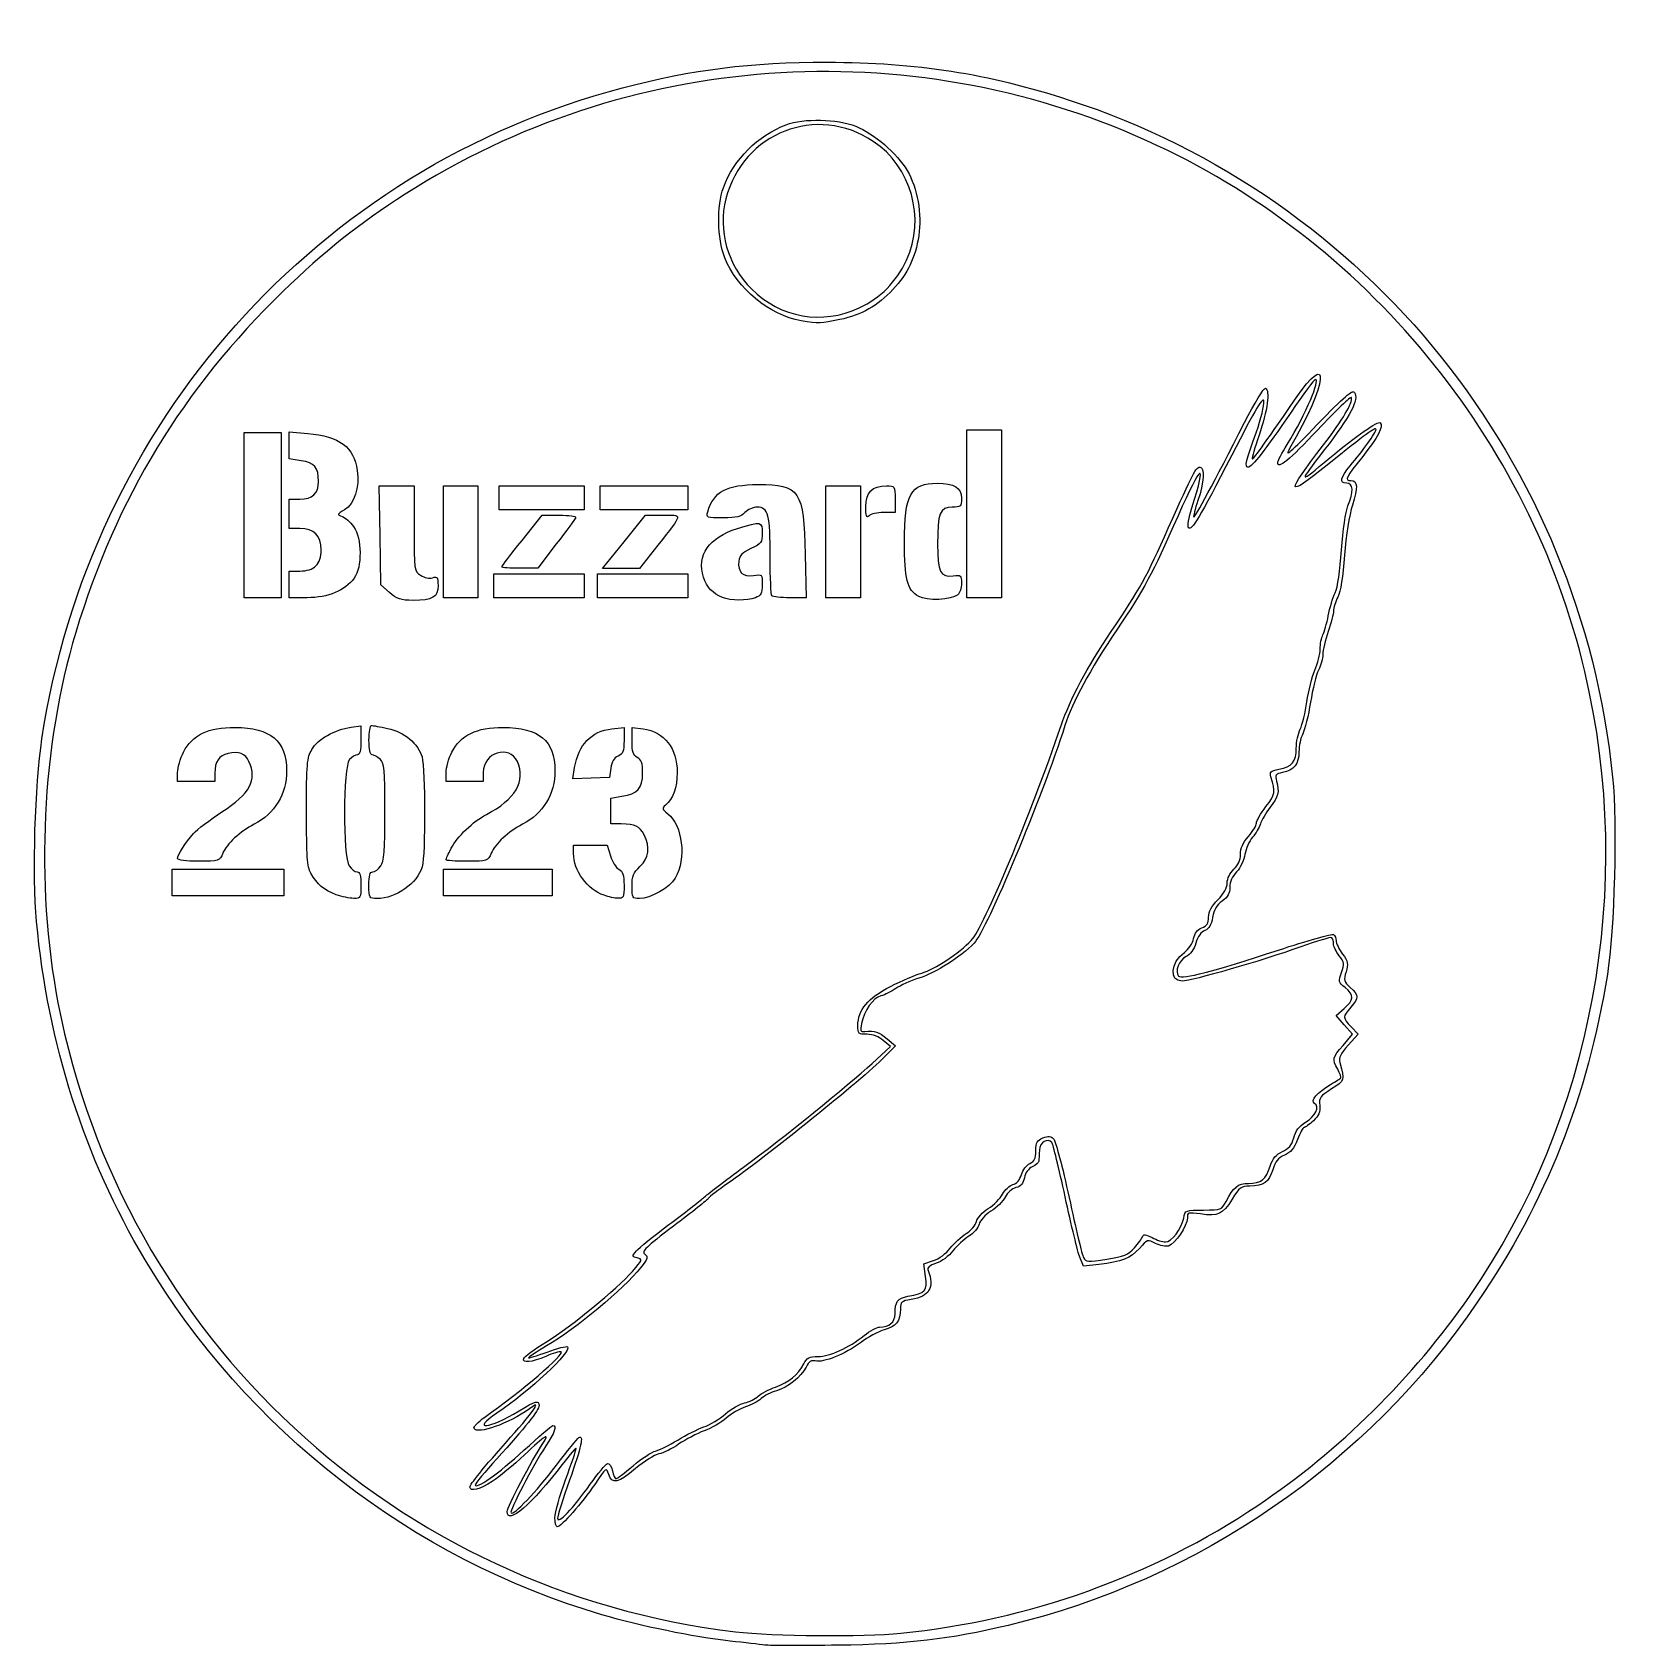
# Model space of a CAD drawing. Extents: x 0.7 to 79.9, y 0.1 to 79.7.
import ezdxf

# ---------------------------------------------------------------- set-up
doc = ezdxf.new("R2010")
doc.units = 0
doc.layers.add('Layer_1', color=7, linetype='CONTINUOUS')

msp = doc.modelspace()

# ---------------------------------------------------------------- linework, layer by layer
at = {"layer": 'Layer_1', "color": 7}
for points in [[(41.559585, 66.11435)], [(38.687195, 65.48002)], [(11.192054, 55.8841), (11.192054, 59.95635), (12.110084, 59.95635), (13.028114, 59.95635), (13.028114, 55.8841), (13.028114, 51.81185), (12.110084, 51.81185), (11.192054, 51.81185)], [(46.864183, 55.94978), (46.864183, 60.08772), (47.716642, 60.08772), (48.569101, 60.08772), (48.569101, 55.94978), (48.569101, 51.81185), (47.716642, 51.81185), (46.864183, 51.81185)], [(21.028114, 54.57047), (21.028114, 57.32909), (21.880574, 57.32909), (22.733034, 57.32909), (22.733034, 54.57047), (22.733034, 51.81185), (21.880574, 51.81185), (21.028114, 51.81185)], [(23.782214, 56.73796), (23.782214, 57.32909), (25.880577, 57.32909), (27.978938, 57.32909), (27.978938, 56.73796), (27.978938, 56.14683), (25.880577, 56.14683), (23.782214, 56.14683)], [(28.765823, 56.73796), (28.765823, 57.32909), (30.929757, 57.32909), (33.093692, 57.32909), (33.093692, 56.73796), (33.093692, 56.14683), (30.929757, 56.14683), (28.765823, 56.14683)], [(39.913364, 54.57047), (39.913364, 57.32909), (40.765823, 57.32909), (41.618282, 57.32909), (41.618282, 54.57047), (41.618282, 51.81185), (40.765823, 51.81185), (39.913364, 51.81185)], [(41.880577, 56.31015)], [(23.519924, 52.40299), (23.519924, 52.99412), (25.749429, 52.99412), (27.978938, 52.99412), (27.978938, 52.40299), (27.978938, 51.81185), (25.749429, 51.81185), (23.519924, 51.81185)], [(28.634675, 52.40299), (28.634675, 52.99412), (30.864183, 52.99412), (33.093692, 52.99412), (33.093692, 52.40299), (33.093692, 51.81185), (30.864183, 51.81185), (28.634675, 51.81185)], [(18.374444, 52.06348)], [(34.801306, 51.82706)], [(37.246703, 51.89943)], [(44.488846, 51.86915)], [(7.651074, 37.75601), (7.651074, 38.41283), (10.405164, 38.41283), (13.159264, 38.41283), (13.159264, 37.75601), (13.159264, 37.0992), (10.405164, 37.0992), (7.651074, 37.0992)], [(7.913364, 38.9429)], [(21.028114, 37.75601), (21.028114, 38.41283), (23.716644, 38.41283), (26.405167, 38.41283), (26.405167, 37.75601), (26.405167, 37.0992), (23.716644, 37.0992), (21.028114, 37.0992)], [(21.159264, 38.87779)], [(17.355974, 37.62465)], [(30.339593, 37.57188)], [(15.740734, 37.15819)], [(28.962544, 37.12596)], [(28.277641, 8.06294)], [(26.53631, 6.41717)], [(36.89697, 0.13211)], [(43.604387, 0.71547)]]:
    msp.add_lwpolyline(points, close=True, dxfattribs=at)
for points in [[(14.015374, 58.56963), (13.421564, 58.65883), (13.421564, 59.32665), (13.421564, 59.99447), (14.335814, 59.91767)], [(18.374454, 52.06348), (17.946154, 52.4465), (17.905254, 54.88778), (17.864354, 57.32905), (18.724924, 57.32905), (19.585494, 57.32905), (19.585494, 55.23028)], [(13.946154, 55.22729), (13.421564, 55.22729), (13.421564, 55.94978), (13.421564, 56.67228), (13.936784, 56.67228)], [(43.3232, 56.67228), (43.3232, 56.01547), (42.759265, 56.01547)], [(24.911286, 54.64135), (25.909209, 55.8841), (26.75828, 55.8841)], [(29.946151, 54.57047), (31.008221, 55.8841), (31.861975, 55.8841)], [(26.601888, 54.46208), (25.683856, 53.27182), (24.79861, 53.26482)], [(31.617619, 54.40627), (30.709804, 53.25684), (29.796943, 53.25684), (28.88408, 53.25684), (29.946151, 54.57047)], [(38.884942, 53.94638), (38.929762, 51.81161), (38.131948, 51.81173)], [(13.421564, 52.46867), (13.421564, 53.12548), (13.946154, 53.12548)], [(23.913364, 53.32822), (23.913364, 53.32773)], [(14.311764, 51.81184), (13.421514, 51.81184), (13.421564, 52.46867)], [(16.470744, 45.41934), (16.962544, 45.48994), (16.962544, 44.7757)], [(29.341004, 45.34088), (29.946151, 45.40918), (29.946151, 44.76643)], [(30.339593, 44.74014), (30.339593, 45.40963), (30.885616, 45.33623)], [(9.749434, 43.15053), (9.749434, 42.7478), (8.831394, 42.7478), (7.913364, 42.7478), (7.913364, 43.17974)], [(22.995334, 43.19816), (22.995334, 42.74777), (22.077294, 42.74777), (21.159264, 42.74777), (21.159264, 43.17971)], [(29.290413, 43.40457), (29.224843, 42.9448), (28.321812, 42.9055), (27.418782, 42.8663), (27.508822, 43.43035)], [(29.804277, 40.646), (29.290413, 40.646), (29.290413, 41.28602), (29.290413, 41.92605), (29.844364, 42.01475)], [(27.454347, 39.19679), (27.454347, 39.59509), (28.286047, 39.59509), (29.117747, 39.59509), (29.274278, 39.07179)], [(65.433441, 29.72113), (65.904339, 30.27217), (65.497045, 30.73681), (65.089749, 31.20146), (65.485163, 31.53472)], [(65.834764, 30.64171), (66.182395, 30.27826), (65.691057, 29.73352)], [(42.191382, 28.83514), (43.092355, 29.66361), (42.741445, 29.96594)], [(42.928383, 30.05223), (43.340577, 29.70483), (42.77451, 29.12388)], [(53.382849, 18.91532), (52.622828, 18.83602), (52.445054, 19.26479)], [(44.831835, 18.31112), (44.744955, 18.94385), (45.217832, 19.10017)]]:
    msp.add_lwpolyline(points, dxfattribs=at)
for points in [[(55.747448, 74.36327), (43.879339, 79.71211), (30.063386, 78.71464), (19.141944, 71.72046)], [(29.872262, 76.97007), (33.379435, 77.88873), (36.17457, 78.23783), (39.97862, 78.23233)], [(39.97862, 78.23233), (44.404648, 78.22633), (47.893444, 77.68155), (51.92229, 76.36867)], [(1.215964, 44.85012), (3.565384, 60.39872), (14.835894, 73.03149), (29.872262, 76.97007)], [(42.248088, 74.33005), (39.452127, 76.18376), (35.826821, 74.76997), (34.971406, 71.4923)], [(51.92229, 76.36867), (66.679705, 71.55969), (77.165457, 58.49676), (78.73953, 42.96033)], [(34.847719, 72.04174), (35.371295, 73.44613), (36.54406, 74.62082), (37.946147, 75.14525)], [(37.946147, 75.14525), (38.833213, 75.47705), (40.444821, 75.44471), (41.388332, 75.07615)], [(41.388332, 75.07615), (42.260107, 74.73564), (43.437134, 73.72136), (43.921795, 72.89299)], [(43.88697, 68.47191), (44.844144, 70.52071), (44.126923, 73.08439), (42.248088, 74.33005)], [(77.367162, 48.1637), (74.658953, 59.63541), (66.507272, 69.51392), (55.747448, 74.36327)], [(43.921795, 72.89299), (44.420852, 72.04002), (44.656287, 70.7162), (44.493715, 69.67717)], [(19.141944, 71.72046), (16.870174, 70.26561), (15.137854, 68.88632), (13.110974, 66.91858)], [(34.918539, 68.58892), (34.54872, 69.5391), (34.51566, 71.15104), (34.847719, 72.04174)], [(34.971406, 71.4923), (34.56704, 69.94291), (35.055666, 68.22444), (36.235623, 67.04615)], [(44.493715, 69.67717), (44.323623, 68.59006), (43.945252, 67.80299), (43.216987, 67.02138)], [(38.687199, 65.48003), (37.133083, 65.74122), (35.50376, 67.08531), (34.918539, 68.58892)], [(41.559585, 66.11435), (42.615231, 66.60916), (43.377407, 67.38121), (43.88697, 68.47191)], [(13.110974, 66.91858), (8.155214, 62.1074), (4.896634, 56.74777), (2.885374, 50.09977)], [(36.235623, 67.04615), (37.66606, 65.61774), (39.729587, 65.25658), (41.559585, 66.11435)], [(43.216987, 67.02138), (42.457323, 66.20607), (41.677172, 65.76292), (40.598377, 65.53392)], [(40.598377, 65.53392), (39.626653, 65.32765), (39.598322, 65.32685), (38.687195, 65.48002)], [(63.044971, 61.56549), (64.871799, 64.22068), (64.681258, 62.39986), (62.794093, 59.16811)], [(60.570502, 60.45326), (61.060289, 61.41297), (61.525914, 62.17507), (61.605225, 62.14683)], [(61.605225, 62.14683), (61.841898, 62.06253), (61.700905, 61.02319), (61.290925, 59.82985)], [(62.679973, 59.37289), (63.617157, 60.92407), (64.330682, 62.58355), (64.060458, 62.58355)], [(64.060458, 62.58355), (64.008728, 62.58355), (63.473434, 61.85941), (62.870921, 60.97435)], [(61.52813, 61.5031), (61.49617, 61.77916), (61.145771, 61.19156), (59.93874, 58.8378)], [(60.95559, 58.67152), (61.00237, 58.62462), (61.411587, 59.19146), (63.044971, 61.56549)], [(61.156859, 59.99433), (61.383607, 60.62938), (61.550678, 61.30832), (61.52813, 61.5031)], [(64.160602, 60.35038), (65.509933, 61.74835), (65.899023, 62.08353), (65.998533, 61.93365)], [(65.850773, 61.68789), (65.825953, 61.76249), (65.078092, 61.0487), (64.188863, 60.10172)], [(64.476341, 59.36011), (65.413498, 60.58236), (65.928443, 61.45449), (65.850773, 61.68789)], [(65.998533, 61.93365), (66.228502, 61.58729), (65.813483, 60.79938), (64.50723, 59.10243)], [(62.870921, 60.97435), (61.581655, 59.0805), (60.931819, 58.24857), (60.741752, 58.24857)], [(64.782714, 58.71152), (66.079057, 59.79303), (67.167487, 60.55014), (67.27341, 60.44404)], [(14.335814, 59.91767), (15.895144, 59.78673), (16.623014, 59.24379), (16.780324, 58.09425)], [(58.062245, 55.78965), (58.115555, 55.73625), (59.047378, 57.4688), (60.570502, 60.45326)], [(60.741752, 58.24857), (60.569006, 58.24857), (60.639739, 58.54605), (61.156859, 59.99433)], [(61.290925, 59.82985), (61.080867, 59.21844), (60.929966, 58.69719), (60.95559, 58.67152)], [(64.188863, 60.10172), (62.760518, 58.58061), (62.208445, 58.13025), (62.208445, 58.48619)], [(62.794093, 59.16811), (62.526471, 58.70982), (62.833543, 58.97548), (64.160602, 60.35038)], [(67.060904, 60.11405), (67.060904, 60.25337), (66.583906, 59.90498), (64.648497, 58.35207)], [(65.793578, 58.32345), (66.401316, 59.04044), (67.060904, 59.97237), (67.060904, 60.11405)], [(67.27341, 60.44404), (67.447438, 60.26973), (67.159318, 59.71907), (66.405009, 58.78436)], [(62.208445, 58.48619), (62.208445, 58.54459), (62.420632, 58.94364), (62.679973, 59.37289)], [(64.648497, 58.35207), (62.596534, 56.70564), (62.56821, 56.87149), (64.476341, 59.36011)], [(64.50723, 59.10243), (63.19768, 57.40121), (63.203022, 57.39363), (64.782714, 58.71152)], [(14.864184, 57.54416), (14.864184, 58.2499), (14.682484, 58.46942), (14.015374, 58.56963)], [(56.81078, 55.23776), (58.062604, 58.04379), (58.168242, 58.24857), (58.363879, 58.24857)], [(57.976375, 56.24829), (58.728043, 58.64936), (58.459232, 58.49522), (57.289457, 55.8544)], [(59.93874, 58.8378), (58.333516, 55.70754), (57.967506, 55.09637), (57.799121, 55.26503)], [(58.363879, 58.24857), (58.619895, 58.24857), (58.578397, 57.49269), (58.273679, 56.60555)], [(65.618281, 57.4604), (65.23899, 57.4604), (65.294757, 57.73496), (65.793578, 58.32345)], [(66.405009, 58.78436), (65.575107, 57.75598), (65.494432, 57.59176), (65.819118, 57.59176)], [(13.936784, 56.67228), (14.576174, 56.67228), (14.864184, 56.94305), (14.864184, 57.54416)], [(16.780324, 58.09425), (16.896124, 57.24796), (16.638644, 56.44804), (16.155744, 56.15389)], [(34.079271, 56.04831), (34.367797, 57.049), (35.008673, 57.39478), (36.574872, 57.39478)], [(36.574872, 57.39478), (38.623533, 57.39478), (38.818661, 57.1035), (38.884942, 53.94638)], [(41.880577, 56.31015), (41.880577, 57.02076), (42.18705, 57.32909), (42.893365, 57.32909)], [(42.893365, 57.32909), (43.321735, 57.32909), (43.3232, 57.32709), (43.3232, 56.67228)], [(43.782216, 54.57047), (43.782216, 56.8995), (44.097957, 57.46046), (45.408877, 57.46046)], [(45.408877, 57.46046), (46.24081, 57.46046), (46.601888, 57.2354), (46.601888, 56.71688)], [(65.676311, 56.34598), (65.966634, 57.04196), (65.944846, 57.4604), (65.618281, 57.4604)], [(65.819118, 57.59176), (66.156593, 57.59176), (66.179684, 57.24504), (65.899738, 56.38132)], [(46.601888, 56.71688), (46.601888, 56.30251), (46.576258, 56.27819), (46.139626, 56.27819)], [(58.273679, 56.60555), (58.12923, 56.18501), (58.034085, 55.81786), (58.062245, 55.78965)], [(16.155744, 56.15389), (15.781204, 55.92574), (15.773054, 55.90471), (16.027854, 55.82371)], [(16.027854, 55.82371), (16.177534, 55.77611), (16.434164, 55.54857), (16.598154, 55.31803)], [(27.563637, 55.76822), (27.539597, 55.70452), (27.106806, 55.11672), (26.601888, 54.46208)], [(26.75828, 55.8841), (27.225271, 55.8841), (27.587681, 55.8319), (27.563637, 55.76822)], [(31.861975, 55.8841), (32.854733, 55.8841), (32.873248, 55.99608), (31.617619, 54.40627)], [(34.835022, 55.75274), (34.025086, 55.75274), (33.997196, 55.76364), (34.079271, 56.04831)], [(35.913367, 56.01547), (35.723005, 55.80477), (35.509436, 55.75274), (34.835022, 55.75274)], [(36.527103, 56.27819), (36.317297, 56.27819), (36.045692, 56.16192), (35.913367, 56.01547)], [(37.159268, 53.79564), (37.159268, 55.91252), (37.066158, 56.27819), (36.527103, 56.27819)], [(42.037954, 55.85783), (41.91555, 55.73523), (41.880577, 55.83573), (41.880577, 56.31015)], [(42.759265, 56.01547), (42.449101, 56.01547), (42.124511, 55.94457), (42.037954, 55.85783)], [(46.139626, 56.27819), (45.539498, 56.27819), (45.42156, 55.97885), (45.42156, 54.45567)], [(57.289457, 55.8544), (55.971915, 52.87998), (55.659322, 52.29753), (54.273354, 50.23445)], [(57.799121, 55.26503), (57.744451, 55.31983), (57.824221, 55.76225), (57.976375, 56.24829)], [(65.360754, 54.17545), (65.425374, 55.15145), (65.557699, 56.06164), (65.676311, 56.34598)], [(65.899738, 56.38132), (65.73935, 55.88648), (65.583524, 54.89495), (65.510847, 53.90677)], [(14.995334, 54.17639), (14.995334, 54.87699), (14.645604, 55.22729), (13.946154, 55.22729)], [(16.598154, 55.31803), (17.009844, 54.73928), (17.025904, 53.32302), (16.626954, 52.77432)], [(19.585494, 55.23028), (19.585494, 53.14772), (19.587494, 53.12987), (19.906934, 52.92053)], [(33.872522, 52.82148), (33.51672, 53.90134), (34.132703, 54.78852), (35.540708, 55.22413)], [(35.540708, 55.22413), (36.71995, 55.58896), (36.765823, 55.58034), (36.765823, 54.99396)], [(36.765823, 54.99396), (36.765823, 54.53868), (36.720063, 54.47666), (36.208446, 54.23863)], [(53.99064, 50.14517), (55.418676, 52.25721), (55.739779, 52.83706), (56.81078, 55.23776)], [(14.733034, 53.38821), (14.907904, 53.56336), (14.995334, 53.82608), (14.995334, 54.17639)], [(23.913364, 53.32773), (23.913364, 53.36673), (24.362429, 53.95784), (24.911286, 54.64135)], [(36.208446, 54.23863), (35.772737, 54.03591), (35.641844, 53.89871), (35.608805, 53.61011)], [(44.488846, 51.86916), (43.92893, 52.18758), (43.782216, 52.74844), (43.782216, 54.57047)], [(45.42156, 54.45567), (45.42156, 53.09146), (45.565667, 52.79628), (46.187077, 52.88764)], [(65.042245, 52.05468), (65.170875, 52.32776), (65.291675, 53.1321), (65.360754, 54.17545)], [(13.946154, 53.12548), (14.295874, 53.12548), (14.558174, 53.21308), (14.733034, 53.38821)], [(35.608805, 53.61011), (35.547655, 53.07595), (35.809411, 52.8221), (36.333509, 52.90729)], [(37.246698, 51.89943), (37.198608, 51.94763), (37.159268, 52.80089), (37.159268, 53.79564)], [(65.510847, 53.90677), (65.433367, 52.85323), (65.312489, 52.10858), (65.176064, 51.84433)], [(16.626954, 52.77432), (16.182594, 52.16311), (15.337654, 51.81184), (14.311764, 51.81184)], [(19.906934, 52.92053), (20.096174, 52.79633), (20.338904, 52.7447), (20.497104, 52.79499)], [(20.497104, 52.79499), (20.733334, 52.87009), (20.765814, 52.82439), (20.765814, 52.41642)], [(24.79861, 53.26482), (24.311724, 53.26082), (23.913364, 53.28922), (23.913364, 53.32822)], [(34.801306, 51.82706), (34.315285, 52.02129), (34.038551, 52.31758), (33.872522, 52.82148)], [(36.333509, 52.90729), (36.761555, 52.97689), (36.765823, 52.97239), (36.765823, 52.45712)], [(46.187077, 52.88764), (46.579092, 52.94524), (46.601888, 52.92544), (46.601888, 52.52768)], [(19.530604, 51.68045), (18.911894, 51.68045), (18.738514, 51.73785), (18.374444, 52.06348)], [(20.765814, 52.41642), (20.765814, 51.83431), (20.507594, 51.68045), (19.530604, 51.68045)], [(36.429416, 51.80856), (36.007418, 51.64786), (35.227543, 51.65671), (34.801306, 51.82706)], [(36.765823, 52.45712), (36.765823, 52.01933), (36.712393, 51.91633), (36.429416, 51.80856)], [(38.131948, 51.81173), (37.69315, 51.8118), (37.294789, 51.85123), (37.246703, 51.89943)], [(46.414225, 51.95075), (46.109504, 51.69743), (44.882253, 51.64543), (44.488846, 51.86915)], [(46.601888, 52.52768), (46.601888, 52.29617), (46.517438, 52.03655), (46.414225, 51.95075)], [(64.704788, 50.92156), (64.776418, 51.30281), (64.928273, 51.81272), (65.042245, 52.05468)], [(65.176064, 51.84433), (65.05863, 51.61686), (64.962547, 51.30811), (64.962547, 51.15822)], [(64.962547, 51.15822), (64.962547, 51.00833), (64.844514, 50.54931), (64.700252, 50.13819)], [(54.273354, 50.23445), (52.92006, 48.22001), (52.079179, 46.66981), (51.708686, 45.50637)], [(64.440682, 49.97781), (64.514312, 50.11562), (64.633161, 50.5403), (64.704788, 50.92156)], [(2.885374, 50.09977), (1.203684, 44.54111), (0.875554, 37.70731), (2.008094, 31.82906)], [(51.519251, 45.50637), (51.965202, 46.81718), (52.80033, 48.38472), (53.99064, 50.14517)], [(64.306809, 49.27555), (64.306809, 49.52399), (64.367049, 49.84001), (64.440682, 49.97781)], [(64.700252, 50.13819), (64.55599, 49.72706), (64.437957, 49.22314), (64.437957, 49.01836)], [(64.046714, 48.23489), (64.189767, 48.55881), (64.306809, 49.02711), (64.306809, 49.27555)], [(64.437957, 49.01836), (64.437957, 48.81358), (64.343397, 48.46288), (64.227826, 48.23902)], [(63.650117, 46.6819), (63.725187, 47.21212), (63.903661, 47.91096), (64.046714, 48.23489)], [(64.227826, 48.23902), (64.112255, 48.01516), (63.932196, 47.29997), (63.827696, 46.64971)], [(71.670645, 17.32908), (77.780294, 26.14553), (79.880885, 37.5158), (77.367162, 48.1637)], [(63.320049, 45.32921), (63.42651, 45.54297), (63.575042, 46.15168), (63.650117, 46.6819)], [(63.827696, 46.64971), (63.723195, 45.99945), (63.55218, 45.30178), (63.447662, 45.09933)], [(8.208444, 44.1978), (8.628534, 45.03223), (9.437534, 45.41987), (10.741324, 45.41145)], [(10.741324, 45.41145), (12.502284, 45.40005), (13.290414, 44.74171), (13.290414, 43.28202)], [(14.538514, 44.32416), (14.829824, 44.83054), (15.664554, 45.30366), (16.470744, 45.41934)], [(17.355984, 44.78393), (17.355984, 45.1813), (17.412084, 45.50642), (17.480684, 45.50642)], [(17.480684, 45.50642), (17.549284, 45.50642), (17.908014, 45.44142), (18.277904, 45.36196)], [(21.454344, 44.19777), (21.872724, 45.0288), (22.684424, 45.41983), (23.973802, 45.41151)], [(23.973802, 45.41151), (25.764704, 45.39991), (26.536315, 44.75872), (26.536315, 43.28199)], [(47.087412, 34.90056), (47.70193, 35.54977), (50.01561, 41.08663), (51.519251, 45.50637)], [(51.708686, 45.50637), (50.573009, 41.94009), (47.85088, 35.423), (47.223865, 34.7692)], [(0.949824, 35.84084), (0.737914, 38.14838), (0.867824, 42.5461), (1.215964, 44.85012)], [(16.962544, 44.7757), (16.962544, 44.26498), (16.912244, 44.06146), (16.786154, 44.06146)], [(17.509594, 44.06143), (17.410794, 44.06143), (17.355984, 44.31941), (17.355984, 44.78393)], [(18.277904, 45.36196), (19.103254, 45.18466), (19.791864, 44.61261), (19.975024, 43.9521)], [(27.508822, 43.43035), (27.688181, 44.55384), (28.333909, 45.22718), (29.341004, 45.34088)], [(29.946151, 44.76643), (29.946151, 44.22587), (29.899231, 44.10307), (29.651069, 43.99401)], [(30.601888, 43.93005), (30.392266, 44.04242), (30.339593, 44.2051), (30.339593, 44.74014)], [(30.885616, 45.33623), (31.94541, 45.19385), (32.56854, 44.39125), (32.568898, 43.16814)], [(63.126482, 44.37899), (63.126482, 44.68785), (63.213582, 45.11545), (63.320049, 45.32921)], [(63.447662, 45.09933), (63.343144, 44.89688), (63.257629, 44.49608), (63.257629, 44.20865)], [(7.913364, 43.17974), (7.913364, 43.4173), (8.046154, 43.87543), (8.208444, 44.1978)], [(10.401134, 44.12623), (9.951094, 44.02723), (9.749434, 43.72529), (9.749434, 43.15053)], [(11.434444, 43.72432), (11.254794, 44.11926), (10.934944, 44.24366), (10.401134, 44.12623)], [(14.274024, 41.23713), (14.274024, 43.63211), (14.297424, 43.90504), (14.538514, 44.32416)], [(16.392704, 43.82123), (16.079604, 43.47469), (16.068654, 39.01843), (16.379804, 38.57345)], [(16.786154, 44.06146), (16.689154, 44.06146), (16.512084, 43.95336), (16.392704, 43.82123)], [(17.903034, 43.84403), (17.771124, 43.9636), (17.594084, 44.06143), (17.509594, 44.06143)], [(18.142874, 41.246), (18.142874, 43.38548), (18.118574, 43.64865), (17.903034, 43.84403)], [(19.975024, 43.9521), (20.146344, 43.33428), (20.149444, 39.15114), (19.979024, 38.53672)], [(21.159264, 43.17971), (21.159264, 43.41727), (21.292054, 43.8754), (21.454344, 44.19777)], [(24.680346, 43.72429), (24.29117, 44.57984), (22.995334, 44.17523), (22.995334, 43.19816)], [(29.651069, 43.99401), (29.450501, 43.90591), (29.334983, 43.71707), (29.290413, 43.40457)], [(30.864183, 43.15761), (30.864183, 43.655), (30.808373, 43.81936), (30.601888, 43.93005)], [(62.267359, 43.3463), (62.921641, 43.46925), (63.126482, 43.71547), (63.126482, 44.37899)], [(63.257629, 44.20865), (63.257629, 43.60796), (63.010594, 43.29597), (62.445316, 43.18273)], [(10.102744, 41.24509), (11.490914, 42.14823), (11.848534, 42.81401), (11.434444, 43.72432)], [(13.290414, 43.28202), (13.290414, 42.11372), (12.714734, 41.1624), (11.687504, 40.63316)], [(23.151434, 41.11778), (24.578493, 41.85404), (25.115021, 42.76872), (24.680346, 43.72429)], [(26.536315, 43.28199), (26.536315, 42.11369), (25.96064, 41.16237), (24.933403, 40.63313)], [(29.844364, 42.01475), (30.635537, 42.14148), (30.864183, 42.39771), (30.864183, 43.15761)], [(32.568898, 43.16814), (32.56916, 42.46099), (32.357957, 41.88054), (31.988913, 41.57376)], [(61.878068, 42.96922), (61.800208, 43.2197), (61.849938, 43.26786), (62.267359, 43.3463)], [(62.445316, 43.18273), (62.10178, 43.11393), (62.068614, 43.06644), (62.151542, 42.76225)], [(61.630339, 41.5067), (62.097186, 42.11931), (62.113086, 42.21318), (61.878068, 42.96922)], [(62.151542, 42.76225), (62.301567, 42.21193), (62.248732, 41.99506), (61.836655, 41.46968)], [(78.73953, 42.96033), (78.972939, 40.65653), (78.83325, 35.41641), (78.479979, 33.22399)], [(31.988913, 41.57376), (31.807553, 41.423), (31.820025, 41.37645), (32.101104, 41.15498)], [(61.159268, 40.68607), (61.159268, 40.79743), (61.37125, 41.16672), (61.630339, 41.5067)], [(61.836655, 41.46968), (61.622979, 41.19725), (61.406032, 40.82657), (61.354551, 40.64595)], [(8.691354, 40.16904), (8.876574, 40.37633), (9.511704, 40.86055), (10.102744, 41.24509)], [(11.687504, 40.63316), (10.996174, 40.27698), (10.334004, 39.66318), (10.143124, 39.20161)], [(14.490104, 38.21547), (14.309754, 38.54465), (14.274024, 39.04433), (14.274024, 41.23713)], [(17.938714, 38.57342), (18.105264, 38.81159), (18.142874, 39.30395), (18.142874, 41.246)], [(21.412064, 39.44505), (21.698774, 40.00798), (22.507134, 40.78536), (23.151434, 41.11778)], [(24.933403, 40.63313), (24.242079, 40.27695), (23.579904, 39.66315), (23.389024, 39.20158)], [(30.934608, 40.11115), (30.709359, 40.54745), (30.501091, 40.646), (29.804277, 40.646)], [(32.101104, 41.15498), (32.841115, 40.57194), (33.03062, 38.94805), (32.472421, 37.97315)], [(60.765826, 40.03474), (60.982219, 40.28161), (61.159268, 40.5747), (61.159268, 40.68607)], [(61.354551, 40.64595), (61.303071, 40.46532), (61.127706, 40.16976), (60.964854, 39.98913)], [(7.913364, 38.9429), (7.913364, 39.1288), (8.284454, 39.71366), (8.691354, 40.16904)], [(30.733036, 38.54419), (31.17912, 38.96158), (31.248729, 39.50271), (30.934608, 40.11115)], [(60.372383, 39.1536), (60.372383, 39.44662), (60.499148, 39.73052), (60.765826, 40.03474)], [(60.964854, 39.98913), (60.802002, 39.80851), (60.633798, 39.42982), (60.591068, 39.14761)], [(10.143124, 39.20161), (9.981244, 38.81016), (9.971414, 38.80692), (8.946634, 38.80692)], [(21.159264, 38.8778), (21.159264, 38.9168), (21.273024, 39.17207), (21.412064, 39.44505)], [(23.389024, 39.20158), (23.227144, 38.81013), (23.217314, 38.80689), (22.192534, 38.80689)], [(28.962544, 37.12596), (28.12936, 37.41689), (27.454347, 38.34371), (27.454347, 39.19679)], [(29.274278, 39.07179), (29.360368, 38.78397), (29.546759, 38.48632), (29.688479, 38.41035)], [(60.044514, 38.41278), (60.265423, 38.62065), (60.372383, 38.86233), (60.372383, 39.1536)], [(60.591068, 39.14761), (60.547608, 38.86055), (60.366763, 38.48121), (60.180585, 38.28656)], [(8.946634, 38.80692), (8.321804, 38.80692), (7.913364, 38.86072), (7.913364, 38.9429)], [(15.740744, 37.15816), (15.148094, 37.36987), (14.785394, 37.67651), (14.490104, 38.21547)], [(16.379804, 38.57345), (16.492094, 38.41288), (16.669144, 38.2815), (16.773254, 38.2815)], [(16.773254, 38.2815), (16.912964, 38.2815), (16.962534, 38.10947), (16.962534, 37.62468)], [(17.355984, 37.62465), (17.355984, 38.10944), (17.405584, 38.28147), (17.545274, 38.28147)], [(17.545274, 38.28147), (17.649374, 38.28147), (17.826424, 38.41285), (17.938714, 38.57342)], [(19.979024, 38.53672), (19.752454, 37.7198), (18.685834, 36.96784), (17.753634, 36.96784)], [(22.192534, 38.80689), (21.624234, 38.80689), (21.159264, 38.83879), (21.159264, 38.87779)], [(29.688479, 38.41035), (29.891492, 38.30152), (29.946151, 38.13388), (29.946151, 37.62003)], [(30.339593, 37.57195), (30.339593, 38.0738), (30.406193, 38.23837), (30.733036, 38.54419)], [(59.716645, 37.73744), (59.716645, 37.95886), (59.846603, 38.22655), (60.044514, 38.41278)], [(60.180585, 38.28656), (59.969292, 38.06566), (59.847793, 37.78865), (59.847793, 37.52784)], [(16.962534, 37.62468), (16.962534, 36.99433), (16.948034, 36.9681), (16.601884, 36.97363)], [(17.753634, 36.96784), (17.363874, 36.96784), (17.355974, 36.98084), (17.355974, 37.62465)], [(29.946151, 37.62003), (29.946151, 37.02818), (29.918851, 36.9688), (29.651069, 36.97821)], [(30.705247, 36.96777), (30.358148, 36.96777), (30.339593, 36.99837), (30.339593, 37.57188)], [(32.472421, 37.97315), (32.205306, 37.50663), (31.258135, 36.96777), (30.705247, 36.96777)], [(59.257629, 36.91086), (59.563042, 37.21678), (59.716645, 37.49338), (59.716645, 37.73744)], [(59.847793, 37.52784), (59.847793, 37.22405), (59.748273, 37.04606), (59.465739, 36.84455)], [(16.601884, 36.97363), (16.403514, 36.97663), (16.016004, 37.05983), (15.740734, 37.15819)], [(29.651069, 36.97821), (29.488774, 36.98421), (29.178938, 37.05041), (28.962544, 37.12596)], [(58.798613, 36.04937), (58.798613, 36.33333), (58.933171, 36.58587), (59.257629, 36.91086)], [(59.465739, 36.84455), (59.194731, 36.65125), (59.057565, 36.41719), (58.993818, 36.03926)], [(6.303844, 19.14691), (3.313824, 24.17117), (1.502994, 29.81736), (0.949824, 35.84084)], [(58.467898, 35.52171), (58.721912, 35.61841), (58.798613, 35.74082), (58.798613, 36.04937)], [(58.993818, 36.03926), (58.929578, 35.65839), (58.821132, 35.47492), (58.613511, 35.39586)], [(58.056139, 34.98988), (58.110249, 35.26088), (58.247087, 35.43762), (58.467898, 35.52171)], [(58.613511, 35.39586), (58.431215, 35.32646), (58.26556, 35.09297), (58.168607, 34.76885)], [(62.242952, 34.42403), (63.668487, 34.89121), (64.893077, 35.23739), (64.964264, 35.19332)], [(64.883755, 35.03248), (64.840425, 35.07588), (64.146977, 34.875), (63.342771, 34.58607)], [(64.962545, 34.73044), (64.962545, 34.85315), (64.927085, 34.98907), (64.883755, 35.03248)], [(64.964264, 35.19332), (65.035454, 35.14922), (65.093695, 35.00995), (65.093695, 34.88375)], [(47.223865, 34.7692), (46.570449, 34.08787), (45.317347, 33.29074), (44.498325, 33.03541)], [(44.646625, 33.29285), (45.248509, 33.45519), (46.498843, 34.27876), (47.087412, 34.90056)], [(57.490749, 32.89554), (56.839257, 32.89554), (56.912482, 33.79708), (57.60567, 34.31042)], [(57.320691, 33.14107), (57.493337, 32.96815), (58.994167, 33.35933), (62.242952, 34.42403)], [(63.342771, 34.58607), (61.40123, 33.88852), (57.963883, 32.89554), (57.490749, 32.89554)], [(57.60567, 34.31042), (57.812416, 34.46352), (58.010783, 34.76273), (58.056139, 34.98988)], [(58.168607, 34.76885), (58.069267, 34.43673), (57.897996, 34.19943), (57.688683, 34.10391)], [(65.245887, 34.14652), (65.090049, 34.34496), (64.962545, 34.60772), (64.962545, 34.73044)], [(65.093695, 34.88375), (65.093695, 34.75755), (65.234849, 34.46266), (65.407372, 34.22843)], [(57.688683, 34.10391), (57.337232, 33.94351), (57.110868, 33.35124), (57.320691, 33.14107)], [(65.359618, 33.3159), (65.513682, 33.74265), (65.503257, 33.81879), (65.245887, 34.14652)], [(65.407372, 34.22843), (65.681594, 33.85614), (65.70365, 33.74578), (65.582722, 33.35112)], [(43.103482, 32.62931), (43.66438, 32.91662), (44.358795, 33.21522), (44.646625, 33.29285)], [(44.498325, 33.03541), (44.081632, 32.90551), (43.569393, 32.67704), (43.360016, 32.52771)], [(65.535293, 32.57031), (65.20803, 32.83169), (65.19886, 32.8706), (65.359618, 33.3159)], [(65.582722, 33.35112), (65.457222, 32.94153), (65.476786, 32.86959), (65.793634, 32.57546)], [(78.479979, 33.22399), (77.508326, 27.19384), (75.460936, 22.02867), (72.075351, 17.06636)], [(41.487802, 30.69521), (41.489002, 31.4665), (41.979353, 32.05348), (43.103482, 32.62931)], [(42.628935, 32.1681), (42.236198, 32.0694), (41.793338, 31.44057), (41.665449, 30.80008)], [(43.360016, 32.52771), (43.150639, 32.37837), (42.821653, 32.21655), (42.628935, 32.1681)], [(65.485163, 31.53472), (65.971318, 31.94447), (65.984256, 32.21173), (65.535293, 32.57031)], [(65.793634, 32.57546), (66.224012, 32.17595), (66.2258, 32.09487), (65.815004, 31.60586)], [(2.008094, 31.82906), (5.188764, 15.32042), (18.710284, 2.77092), (35.454347, 0.78717)], [(65.815004, 31.60586), (65.40752, 31.1208), (65.408199, 31.08768), (65.834764, 30.64171)], [(41.938834, 30.26828), (41.516514, 30.26828), (41.487174, 30.29608), (41.487802, 30.69521)], [(41.665449, 30.80008), (41.593059, 30.43752), (41.616539, 30.3806), (41.829114, 30.40334)], [(41.829114, 30.40334), (42.325642, 30.45644), (42.5239, 30.39314), (42.928383, 30.05223)], [(42.741445, 29.96594), (42.522098, 30.15493), (42.221185, 30.26828), (41.938834, 30.26828)], [(65.168936, 28.54183), (64.891732, 29.07876), (64.894305, 29.09023), (65.433441, 29.72113)], [(65.691057, 29.73352), (65.313625, 29.31506), (65.217833, 29.11595), (65.277852, 28.87467)], [(42.77451, 29.12388), (41.778697, 28.10188), (36.85679, 24.13322), (35.060904, 22.90421)], [(35.847786, 23.71635), (37.845592, 25.19089), (40.969958, 27.71202), (42.191382, 28.83514)], [(65.277852, 28.87467), (65.505537, 27.95934), (65.51445, 27.98731), (64.86372, 27.57534)], [(64.822768, 27.79944), (65.079972, 27.95415), (65.309519, 28.09453), (65.332871, 28.1114)], [(65.332871, 28.1114), (65.356221, 28.1283), (65.282451, 28.32196), (65.168936, 28.54183)], [(64.030974, 26.86122), (63.811765, 26.99693), (64.144943, 27.39171), (64.822768, 27.79944)], [(64.86372, 27.57534), (64.304955, 27.22159), (64.24557, 27.13782), (64.283624, 26.75697)], [(63.581332, 25.93073), (64.082826, 26.24118), (64.301519, 26.69374), (64.030974, 26.86122)], [(64.283624, 26.75697), (64.316164, 26.43133), (64.243094, 26.25571), (63.969392, 26.00163)], [(62.999431, 25.16038), (63.090921, 25.50072), (63.270299, 25.73818), (63.581332, 25.93073)], [(63.511616, 25.67058), (63.455986, 25.67058), (63.30788, 25.40152), (63.182496, 25.07267)], [(63.969392, 26.00163), (63.773248, 25.81955), (63.567248, 25.67058), (63.511616, 25.67058)], [(50.274019, 24.52276), (50.274019, 24.94121), (50.329759, 25.04154), (50.624602, 25.15383)], [(51.063396, 24.92756), (50.833486, 25.16847), (50.470896, 24.94626), (50.450003, 24.55158)], [(50.624602, 25.15383), (50.886679, 25.25363), (51.019355, 25.24313), (51.150149, 25.11203)], [(51.718227, 22.25514), (51.416248, 23.66401), (51.121574, 24.8666), (51.063396, 24.92756)], [(51.150149, 25.11203), (51.246379, 25.01563), (51.590054, 23.70922), (51.913867, 22.20887)], [(62.439445, 24.47982), (62.759465, 24.62089), (62.900469, 24.79226), (62.999431, 25.16038)], [(63.182496, 25.07267), (63.014301, 24.63153), (62.846345, 24.42949), (62.541934, 24.30209)], [(49.560618, 23.34692), (49.628398, 23.57734), (49.816642, 23.82422), (49.978938, 23.89554)], [(49.978938, 23.89554), (50.210224, 23.99718), (50.274019, 24.13278), (50.274019, 24.52276)], [(50.417213, 24.01679), (50.410613, 23.93809), (50.266016, 23.81017), (50.095949, 23.73255)], [(50.450003, 24.55158), (50.438593, 24.33616), (50.423843, 24.0955), (50.417213, 24.01679)], [(61.843151, 23.76582), (61.967759, 24.15422), (62.123279, 24.34044), (62.439445, 24.47982)], [(62.541934, 24.30209), (62.229961, 24.17152), (62.089882, 23.9975), (61.967547, 23.58851)], [(33.863347, 22.20032), (34.053149, 22.36866), (34.946147, 23.05087), (35.847786, 23.71635)], [(49.136774, 22.85241), (49.330461, 22.90111), (49.481212, 23.07699), (49.560618, 23.34692)], [(49.706484, 23.18952), (49.648864, 22.90094), (49.531361, 22.76375), (49.289807, 22.70302)], [(50.095949, 23.73255), (49.90701, 23.64635), (49.755521, 23.4351), (49.706484, 23.18952)], [(60.761083, 22.91196), (61.377074, 22.91196), (61.634351, 23.11497), (61.843151, 23.76582)], [(61.967547, 23.58851), (61.78364, 22.97367), (61.512882, 22.78059), (60.8346, 22.78059)], [(35.060904, 22.90421), (34.592051, 22.58335), (34.166702, 22.25669), (34.115681, 22.1783)], [(47.92603, 21.67207), (48.203478, 21.8475), (48.52176, 22.16784), (48.633323, 22.38394)], [(48.633323, 22.38394), (48.744888, 22.60003), (48.97144, 22.81084), (49.136774, 22.85241)], [(49.289807, 22.70302), (49.104774, 22.65652), (48.865237, 22.44771), (48.757502, 22.23904)], [(59.663516, 22.02526), (60.020034, 22.73024), (60.244969, 22.91196), (60.761083, 22.91196)], [(60.8346, 22.78059), (60.40903, 22.78059), (60.320829, 22.71499), (59.955941, 22.12704)], [(32.158429, 20.8767), (32.906332, 21.43636), (33.673545, 22.03199), (33.863347, 22.20032)], [(34.115681, 22.1783), (34.064661, 22.0999), (33.288757, 21.4813), (32.391449, 20.80361)], [(47.339824, 21.02682), (47.385234, 21.20804), (47.645849, 21.49491), (47.92603, 21.67207)], [(48.057173, 21.54066), (47.776992, 21.36349), (47.516375, 21.07663), (47.470967, 20.89541)], [(48.757502, 22.23904), (48.649768, 22.03036), (48.33462, 21.71609), (48.057173, 21.54066)], [(52.445054, 19.26479), (52.347274, 19.50062), (52.020206, 20.84628), (51.718227, 22.25514)], [(51.913867, 22.20887), (52.23768, 20.70851), (52.558599, 19.37618), (52.62702, 19.24812)], [(57.57214, 21.20304), (57.65067, 21.59635), (57.65557, 21.59833), (58.54934, 21.59833)], [(59.955941, 22.12704), (59.488105, 21.37322), (59.287172, 21.27978), (58.39754, 21.40233)], [(58.54934, 21.59833), (59.431054, 21.59833), (59.451591, 21.60633), (59.663516, 22.02526)], [(30.555444, 19.5807), (30.689183, 19.73384), (31.410526, 20.31704), (32.158429, 20.8767)], [(32.391449, 20.80361), (31.011958, 19.76174), (30.792037, 19.54795), (30.967535, 19.41942)], [(46.831617, 20.43319), (47.066164, 20.58023), (47.294858, 20.84736), (47.339824, 21.02682)], [(47.470967, 20.89541), (47.425997, 20.71595), (47.197306, 20.44882), (46.962759, 20.30178)], [(56.669073, 20.02197), (56.969862, 20.02197), (57.465831, 20.67062), (57.57214, 21.20304)], [(57.749427, 21.19079), (57.749427, 20.81601), (57.146237, 19.92502), (56.822936, 19.82224)], [(58.39754, 21.40233), (57.783544, 21.48693), (57.749427, 21.47583), (57.749427, 21.19079)], [(46.047938, 19.71116), (46.244414, 19.96124), (46.59707, 20.28615), (46.831617, 20.43319)], [(46.962759, 20.30178), (46.728213, 20.15474), (46.375557, 19.82982), (46.179081, 19.57975)], [(55.136763, 19.728), (55.329534, 19.9441), (55.51196, 20.19515), (55.542155, 20.28588)], [(56.181489, 19.95327), (55.785708, 20.15827), (55.77585, 20.15522), (55.381494, 19.70533)], [(55.542155, 20.28588), (55.584235, 20.41231), (55.693726, 20.40076), (56.01099, 20.23638)], [(56.01099, 20.23638), (56.238656, 20.11846), (56.534793, 20.02197), (56.669073, 20.02197)], [(56.822936, 19.82224), (56.690536, 19.78014), (56.401885, 19.83914), (56.181489, 19.95327)], [(28.849378, 1.63067), (19.525264, 4.36167), (11.299504, 10.75249), (6.303844, 19.14691)], [(30.600004, 19.23424), (30.318169, 19.30084), (30.317258, 19.30794), (30.555444, 19.5807)], [(30.365884, 18.5724), (30.863484, 19.13863), (30.874359, 19.16937), (30.600004, 19.23424)], [(30.967535, 19.41942), (31.150994, 19.28505), (31.127276, 19.20693), (30.763217, 18.74652)], [(45.217832, 19.10017), (45.477915, 19.18617), (45.851462, 19.46109), (46.047938, 19.71116)], [(46.179081, 19.57975), (45.982605, 19.32968), (45.609706, 19.05494), (45.350418, 18.96923)], [(52.62702, 19.24812), (52.741353, 19.03414), (52.833773, 19.02823), (53.768846, 19.17522)], [(55.381494, 19.70533), (54.939627, 19.20125), (54.515157, 19.03347), (53.382849, 18.91532)], [(53.768846, 19.17522), (54.627761, 19.31018), (54.840876, 19.3963), (55.136763, 19.728)], [(26.118134, 15.09587), (27.334342, 15.84329), (29.589736, 17.6892), (30.365884, 18.5724)], [(30.763217, 18.74652), (29.938352, 17.70333), (27.57197, 15.73483), (26.125799, 14.88883)], [(43.958813, 17.3428), (44.840001, 17.50197), (44.929334, 17.60105), (44.831835, 18.31112)], [(44.954109, 18.6173), (45.279845, 17.76705), (45.022429, 17.32856), (44.111925, 17.18273)], [(45.350418, 18.96923), (45.01822, 18.85942), (44.901173, 18.75548), (44.954109, 18.6173)], [(43.3232, 16.4691), (43.3232, 17.07715), (43.449539, 17.25081), (43.958813, 17.3428)], [(44.111925, 17.18273), (43.636003, 17.10653), (43.58549, 17.06138), (43.58549, 16.71248)], [(72.075351, 17.06636), (66.618393, 9.06801), (58.319475, 3.35156), (48.899056, 1.10211)], [(61.224839, 7.02092), (65.247491, 9.72328), (68.892806, 13.32056), (71.670645, 17.32908)], [(42.56297, 15.81841), (43.027461, 15.81841), (43.3232, 16.07154), (43.3232, 16.4691)], [(43.58549, 16.71248), (43.58549, 16.12078), (43.368817, 15.84079), (42.790136, 15.68471)], [(39.527648, 14.37342), (40.112644, 14.37342), (41.020144, 14.78777), (41.800249, 15.41106)], [(42.790136, 15.68471), (42.499409, 15.60631), (41.968858, 15.32026), (41.611133, 15.04906)], [(41.800249, 15.41106), (42.080659, 15.6351), (42.423884, 15.81841), (42.56297, 15.81841)], [(23.075344, 11.38294), (24.845802, 12.61209), (27.077844, 14.52097), (26.838183, 14.60099)], [(27.155343, 14.84801), (27.381544, 14.62144), (25.275469, 12.64283), (23.675954, 11.5792)], [(26.086885, 14.37749), (25.380198, 14.07407), (24.914081, 14.03025), (24.995027, 14.27485)], [(24.995027, 14.27485), (25.024917, 14.36515), (25.530312, 14.73462), (26.118134, 15.09587)], [(26.125799, 14.88883), (25.63027, 14.59896), (25.224838, 14.33608), (25.224838, 14.30468)], [(25.224838, 14.30468), (25.224838, 14.27328), (25.64014, 14.40178), (26.147733, 14.59022)], [(26.838183, 14.60099), (26.766793, 14.62479), (26.428708, 14.52429), (26.086885, 14.37749)], [(26.147733, 14.59022), (26.655323, 14.77868), (27.108749, 14.89469), (27.155343, 14.84801)], [(38.814438, 14.01217), (38.971673, 14.3149), (39.087204, 14.37342), (39.527648, 14.37342)], [(41.611133, 15.04906), (40.876522, 14.49214), (39.774498, 14.04767), (39.382721, 14.15029)], [(37.42156, 12.86275), (38.073591, 13.09317), (38.534799, 13.47377), (38.814438, 14.01217)], [(38.931836, 13.85195), (38.670529, 13.34581), (38.03003, 12.83256), (37.46453, 12.67616)], [(39.382721, 14.15029), (39.19151, 14.20039), (39.070316, 14.12019), (38.931836, 13.85195)], [(36.572835, 12.41272), (36.719151, 12.54697), (37.101078, 12.74949), (37.42156, 12.86275)], [(25.749428, 11.95495), (25.749428, 11.72129), (25.042398, 10.82726), (23.671734, 9.32774)], [(24.763608, 11.68463), (25.597242, 12.18745), (25.749428, 12.22918), (25.749428, 11.95495)], [(25.512229, 11.79313), (25.64414, 12.04001), (25.636248, 12.03967), (25.272804, 11.78273)], [(34.953884, 11.53933), (35.246056, 11.78983), (35.669988, 12.03389), (35.895955, 12.0817)], [(35.895955, 12.0817), (36.121924, 12.1295), (36.426519, 12.27846), (36.572835, 12.41272)], [(36.714504, 12.29321), (36.562399, 12.1546), (36.211575, 11.96855), (35.934897, 11.87975)], [(37.46453, 12.67616), (37.204121, 12.60416), (36.86661, 12.43181), (36.714504, 12.29321)], [(23.675954, 11.5792), (22.352444, 10.6991), (23.278484, 10.78887), (24.763608, 11.68463)], [(22.544784, 10.81285), (22.495884, 10.89205), (22.729114, 11.14257), (23.075344, 11.38294)], [(25.272804, 11.78273), (24.239393, 11.05229), (22.728484, 10.51512), (22.544784, 10.81285)], [(24.349511, 10.38623), (24.913983, 11.01961), (25.437206, 11.65272), (25.512229, 11.79313)], [(33.880936, 10.89243), (34.178886, 10.99773), (34.661714, 11.28883), (34.953884, 11.53933)], [(34.988523, 11.32842), (34.744696, 11.11398), (34.255106, 10.83233), (33.900543, 10.70252)], [(35.934897, 11.87975), (35.658219, 11.79095), (35.23235, 11.54285), (34.988523, 11.32842)], [(22.339594, 7.92529), (22.339594, 8.06817), (22.953034, 8.81927), (24.349511, 10.38623)], [(25.004453, 9.74215), (25.733238, 10.41083), (26.376047, 10.95793), (26.432916, 10.95793)], [(25.932884, 10.07128), (26.318885, 10.65192), (26.064023, 10.49509), (25.032764, 9.5174)], [(26.432916, 10.95793), (26.645015, 10.95793), (26.523076, 10.60633), (26.085007, 9.95477)], [(26.613618, 9.01133), (27.145938, 9.71082), (27.641396, 10.32022), (27.714631, 10.36556)], [(27.714631, 10.36556), (27.97342, 10.52576), (27.841099, 9.91964), (27.257625, 8.27216)], [(32.593499, 10.24512), (33.003638, 10.49584), (33.582985, 10.78713), (33.880936, 10.89243)], [(33.900543, 10.70252), (33.54598, 10.57271), (32.98611, 10.28059), (32.656387, 10.05336)], [(22.601884, 8.03855), (22.601884, 7.77729), (23.751114, 8.59217), (25.004453, 9.74215)], [(24.176507, 6.72153), (24.177294, 6.93693), (25.402106, 9.27287), (25.932884, 10.07128)], [(26.085007, 9.95477), (25.467642, 9.03653), (24.275838, 6.74155), (24.36827, 6.64897)], [(27.584037, 9.83452), (27.584823, 9.90302), (27.275659, 9.54831), (26.89697, 9.04634)], [(27.059446, 8.28914), (27.347168, 9.07063), (27.583234, 9.76605), (27.584037, 9.83452)], [(30.392699, 8.97698), (30.812384, 9.33242), (31.311469, 9.66059), (31.501777, 9.70624)], [(31.667371, 9.56219), (31.453134, 9.51929), (30.936509, 9.19507), (30.519314, 8.84173)], [(31.501777, 9.70624), (31.692084, 9.75194), (32.183359, 9.99439), (32.593499, 10.24512)], [(32.656387, 10.05336), (32.326664, 9.82613), (31.881607, 9.6051), (31.667371, 9.56219)], [(23.671734, 9.32774), (23.083314, 8.68401), (22.601884, 8.10388), (22.601884, 8.03855)], [(25.032764, 9.5174), (24.501863, 9.01407), (23.785194, 8.42294), (23.440164, 8.20377)], [(26.89697, 9.04634), (25.411441, 7.07723), (24.173919, 6.01968), (24.176507, 6.72153)], [(24.36827, 6.64897), (24.49715, 6.51988), (25.60302, 7.68338), (26.613618, 9.01133)], [(28.277642, 8.06299), (28.654338, 8.59571), (29.036776, 9.0563), (29.127503, 9.08652)], [(29.19379, 8.55532), (29.076117, 8.90892), (29.071426, 8.90559), (28.500733, 8.06271)], [(29.127503, 9.08652), (29.226773, 9.11962), (29.324694, 8.98006), (29.373404, 8.7361)], [(30.519314, 8.84173), (29.654171, 8.10903), (29.363233, 8.04616), (29.19379, 8.55532)], [(29.541991, 8.33073), (29.590191, 8.33073), (29.973014, 8.62154), (30.392699, 8.97698)], [(23.440164, 8.20377), (22.823064, 7.81177), (22.339594, 7.68944), (22.339594, 7.92529)], [(26.536315, 6.41722), (26.536315, 6.66528), (26.771723, 7.50764), (27.059446, 8.28914)], [(28.500733, 8.06271), (27.886727, 7.15586), (26.836232, 5.96614), (26.649511, 5.96614)], [(27.257625, 8.27216), (26.933035, 7.35566), (26.667461, 6.50719), (26.667461, 6.38668)], [(26.667461, 6.38668), (26.667461, 6.07186), (27.433935, 6.86979), (28.277641, 8.06294)], [(29.373404, 8.7361), (29.417924, 8.51315), (29.493787, 8.33073), (29.541991, 8.33073)], [(26.649511, 5.96614), (26.587251, 5.96614), (26.53631, 6.1691), (26.53631, 6.41717)], [(43.604387, 0.71547), (49.910391, 1.34299), (56.035651, 3.5349), (61.224839, 7.02092)], [(35.192052, 0.32713), (33.305202, 0.54233), (30.82446, 1.05217), (28.849378, 1.63067)], [(48.899056, 1.10211), (46.001122, 0.41013), (43.951516, 0.17113), (40.503528, 0.12311)], [(36.89697, 0.13215), (36.644511, 0.16125), (35.877298, 0.24898), (35.192052, 0.32713)], [(35.454347, 0.78717), (37.288089, 0.56992), (41.747505, 0.53069), (43.604387, 0.71547)], [(40.503528, 0.12311), (38.77238, 0.09901), (37.149429, 0.10311), (36.89697, 0.13211)]]:
    msp.add_open_spline(points, degree=3, dxfattribs=at)

doc.saveas('drawing.dxf')
